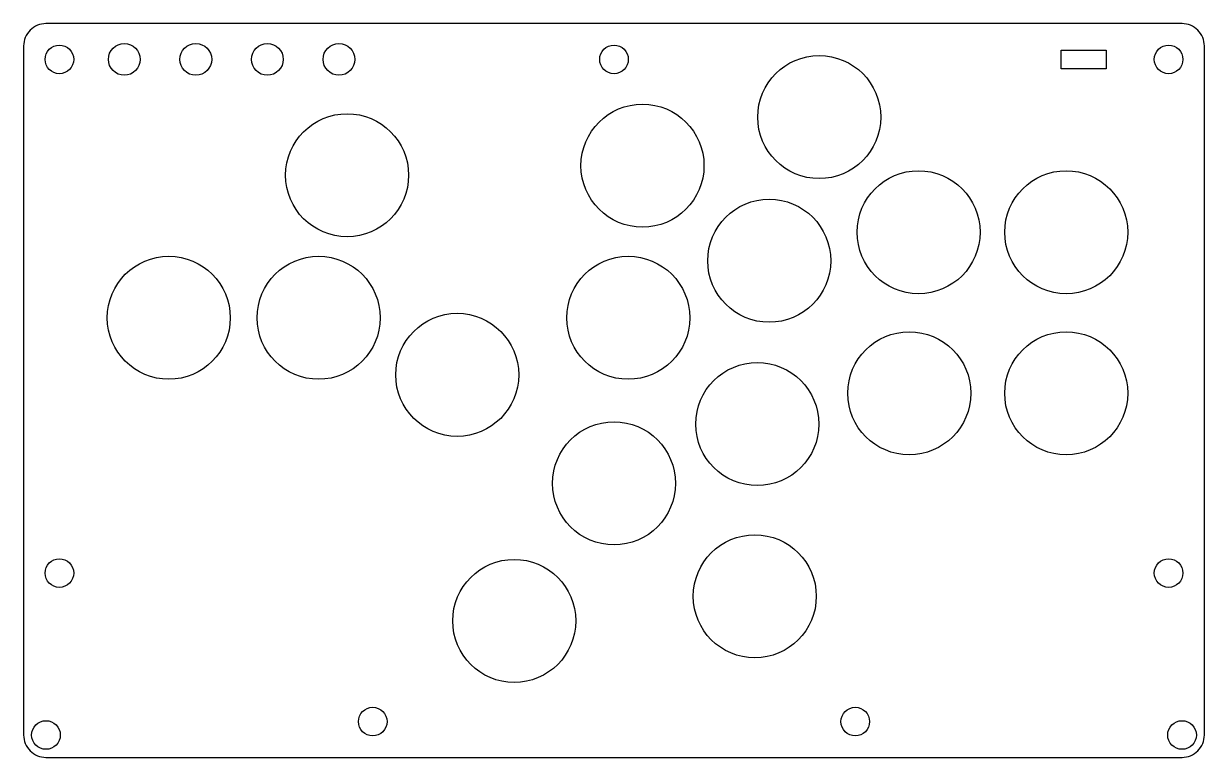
# Model space of a CAD drawing. Header units: millimetres. Extents: x 3 to 267, y 33 to 197.
import ezdxf

# ---------------------------------------------------------------- set-up
doc = ezdxf.new("R2010")
doc.units = ezdxf.units.MM
doc.layers.get('0').update_dxf_attribs({"linetype": 'CONTINUOUS'})

msp = doc.modelspace()

# ---------------------------------------------------------------- linework, layer by layer
msp.add_lwpolyline([(8, 197, 0.414214), (3, 192), (3, 38, 0.414214), (8, 33), (262, 33, 0.414214), (267, 38), (267, 192, 0.414214), (262, 197)], format="xyb", close=True)
msp.add_lwpolyline([(245.05, 186.9), (234.95, 186.9), (234.95, 191.1), (245.05, 191.1)], close=True)
for centre, radius in [((11, 189), 3.2), ((25.5, 189), 3.55), ((41.5, 189), 3.55), ((57.5, 189), 3.55), ((73.5, 189), 3.55), ((135, 189), 3.2), ((259, 189), 3.2), ((180.89, 176.11), 13.75), ((141.37, 165.25), 13.75), ((75.33, 163.12), 13.75), ((203.1, 150.38), 13.75), ((236.1, 150.38), 13.75), ((169.71, 144), 13.75), ((35.46, 131.25), 13.75), ((68.96, 131.25), 13.75), ((138.19, 131.25), 13.75), ((99.94, 118.5), 13.75), ((201.02, 114.38), 13.75), ((236.1, 114.38), 13.75), ((167.04, 107.5), 13.75), ((135, 94.25), 13.75), ((166.47, 69), 13.75), ((11, 74.2), 3.2), ((112.69, 63.5), 13.75), ((259, 74.2), 3.2), ((81.05, 41), 3.2), ((188.95, 41), 3.2), ((8, 38), 3.2), ((262, 38), 3.2)]:
    msp.add_circle(centre, radius)

doc.saveas('drawing.dxf')
